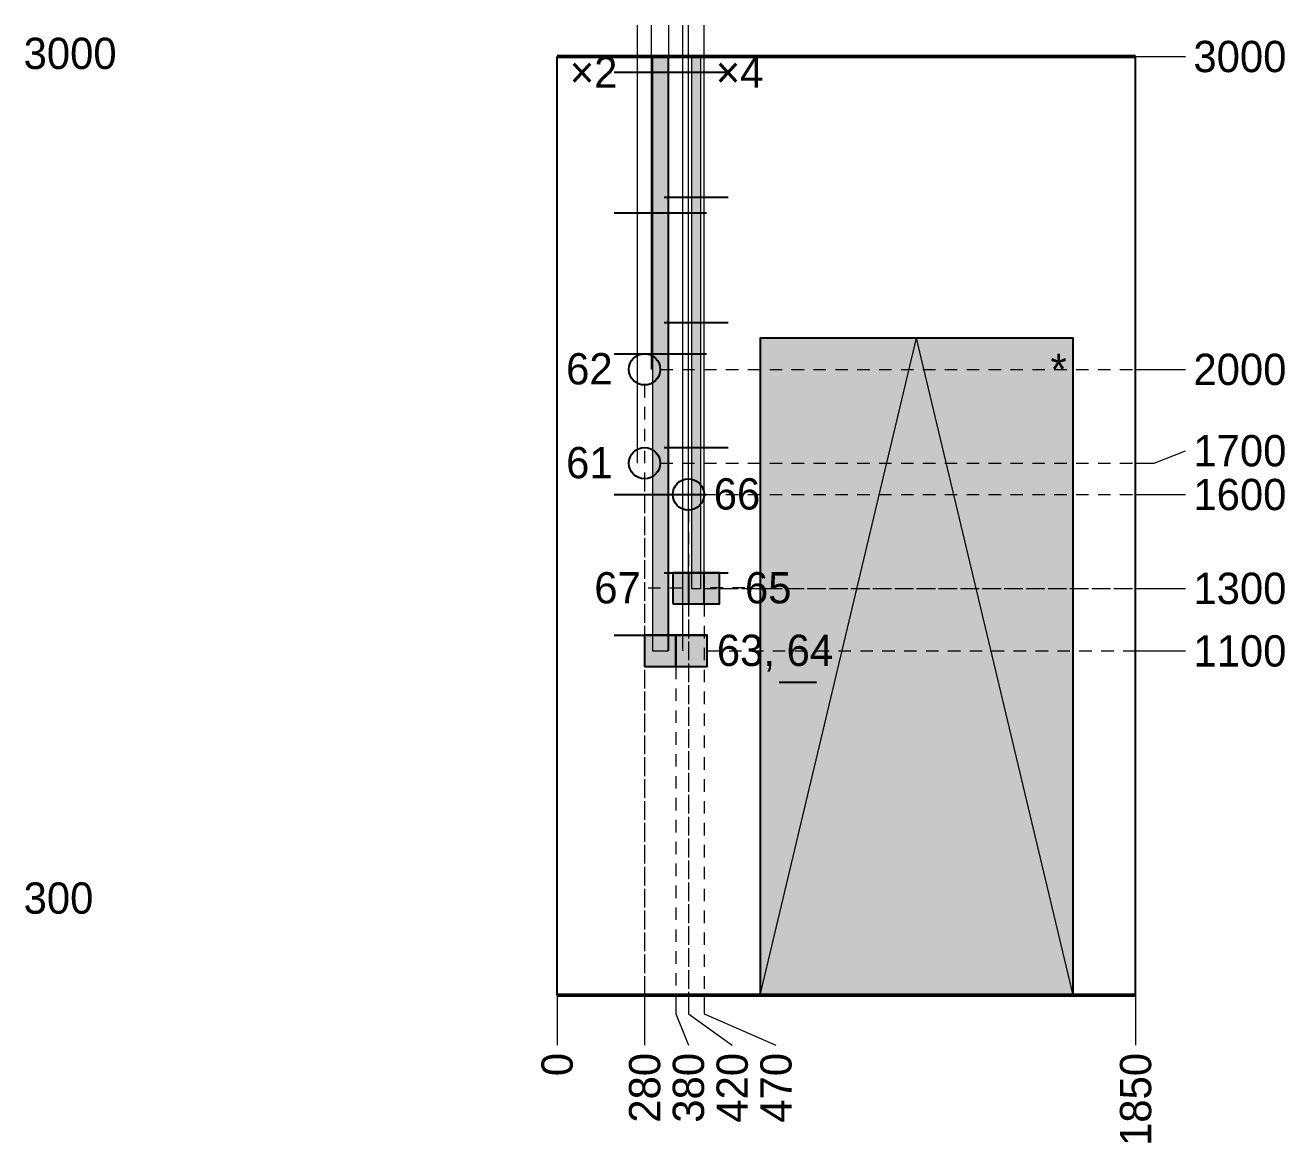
# Paper-space layout '09 Розгортки (продовження)' of a CAD drawing. Header units: millimetres. Extents: x 0 to 841, y 0 to 594.
# Drawn here: x 304.2 to 384.7, y 394.1 to 465.6 of the extents above; entities that cross this region are included whole.
import ezdxf
from ezdxf.enums import TextEntityAlignment as Align

# ---------------------------------------------------------------- set-up
doc = ezdxf.new("R2010")
doc.units = ezdxf.units.MM
doc.layers.add('E-ELEV', color=7, linetype='Continuous')
doc.styles.add('PLEX_LIGHT', font='IBMPlexSans-Light.ttf')

psp = doc.layouts.new('09 Розгортки (продовження)')

# ---------------------------------------------------------------- hatches: boundary and pattern name
at = {"layer": 'E-ELEV', "true_color": 0xe4ded3}
h = psp.add_hatch(color=7, dxfattribs=at)
h.dxf.hatch_style = 1
h.paths.add_polyline_path([(344.281, 425.563), (345.281, 425.563), (345.281, 463.563), (344.281, 463.563)])
h = psp.add_hatch(color=7, dxfattribs=at)
h.dxf.hatch_style = 1
h.paths.add_polyline_path([(346.781, 429.563), (347.381, 429.563), (347.381, 463.563), (346.781, 463.563)])
at = {"layer": 'E-ELEV', "true_color": 0xffffff}
h = psp.add_hatch(color=7, dxfattribs=at)
h.dxf.hatch_style = 1
h.paths.add_polyline_path([(351.181, 403.563), (371.181, 403.563), (371.181, 445.563), (351.181, 445.563)])
h = psp.add_hatch(color=7, dxfattribs=at)
h.dxf.hatch_style = 1
h.paths.add_polyline_path([(345.581, 428.563), (347.581, 428.563), (347.581, 430.563), (345.581, 430.563)])
h = psp.add_hatch(color=7, dxfattribs=at)
h.dxf.hatch_style = 1
h.paths.add_polyline_path([(346.581, 428.563), (348.581, 428.563), (348.581, 430.563), (346.581, 430.563)])
h = psp.add_hatch(color=7, dxfattribs=at)
h.dxf.hatch_style = 1
h.paths.add_polyline_path([(343.781, 424.563), (345.781, 424.563), (345.781, 426.563), (343.781, 426.563)])
h = psp.add_hatch(color=7, dxfattribs=at)
h.dxf.hatch_style = 1
h.paths.add_polyline_path([(345.781, 424.563), (347.781, 424.563), (347.781, 426.563), (345.781, 426.563)])

# ---------------------------------------------------------------- linework, layer by layer
at = {"layer": 'E-ELEV', "lineweight": 15, "true_color": 0xd4a72c}
for p, q in [((343.331, 437.563), (343.331, 465.563)), ((344.231, 443.563), (344.231, 465.563)), ((345.331, 425.563), (345.331, 465.563)), ((346.231, 425.563), (346.231, 465.563))]:
    psp.add_line(p, q, dxfattribs=at)
at = {"layer": 'E-ELEV', "lineweight": 15, "true_color": 0x29251f}
psp.add_line((346.581, 429.563), (346.581, 465.563), dxfattribs=at)
at = {"layer": 'E-ELEV', "lineweight": 15, "true_color": 0x4fb0a0}
psp.add_line((347.581, 429.563), (347.581, 465.563), dxfattribs=at)
at = {"layer": 'E-ELEV', "lineweight": 50, "true_color": 0x29251f}
for p, q in [((338.181, 463.563), (375.181, 463.563)), ((338.181, 403.563), (375.181, 403.563))]:
    psp.add_line(p, q, dxfattribs=at)
at = {"layer": 'E-ELEV', "lineweight": 25, "true_color": 0x29251f}
for p, q in [((338.181, 403.563), (338.181, 463.563)), ((375.181, 403.563), (375.181, 463.563)), ((352.381, 423.563), (354.781, 423.563))]:
    psp.add_line(p, q, dxfattribs=at)
at = {"layer": 'E-ELEV', "lineweight": 13, "true_color": 0x29251f}
for p, q in [((375.181, 463.563), (376.381, 463.563)), ((376.381, 463.563), (378.381, 463.563)), ((375.181, 443.563), (376.381, 443.563)), ((376.381, 443.563), (378.381, 443.563)), ((376.381, 437.563), (378.381, 438.363)), ((375.181, 437.563), (376.381, 437.563)), ((375.181, 435.563), (376.381, 435.563)), ((376.381, 435.563), (378.381, 435.563)), ((375.181, 429.563), (376.381, 429.563)), ((376.381, 429.563), (378.381, 429.563)), ((375.181, 425.563), (376.381, 425.563)), ((376.381, 425.563), (378.381, 425.563)), ((338.181, 403.563), (338.181, 402.363)), ((343.781, 403.563), (343.781, 402.363)), ((345.781, 403.563), (345.781, 402.363)), ((346.581, 403.563), (346.581, 402.363)), ((347.581, 403.563), (347.581, 402.363)), ((375.181, 403.563), (375.181, 402.363)), ((338.181, 402.363), (338.181, 400.363)), ((343.781, 402.363), (343.781, 400.363)), ((345.781, 402.363), (346.581, 400.363)), ((346.581, 402.363), (349.381, 400.363)), ((347.581, 402.363), (352.181, 400.363)), ((375.181, 402.363), (375.181, 400.363))]:
    psp.add_line(p, q, dxfattribs=at)
at = {"layer": 'E-ELEV', "lineweight": 25, "true_color": 0x29251f, "transparency": 33554559}
for p, q in [((341.831, 462.563), (347.731, 462.563)), ((345.031, 462.563), (349.131, 462.563)), ((345.031, 454.563), (349.131, 454.563)), ((341.831, 453.563), (347.731, 453.563)), ((345.031, 446.563), (349.131, 446.563)), ((341.831, 444.563), (347.731, 444.563)), ((345.031, 438.563), (349.131, 438.563)), ((341.831, 435.563), (347.731, 435.563)), ((345.031, 430.563), (349.131, 430.563)), ((341.831, 426.563), (347.731, 426.563))]:
    psp.add_line(p, q, dxfattribs=at)
at = {"layer": 'E-ELEV', "lineweight": 13, "true_color": 0x9a9288}
for p, q in [((342.431, 462.563), (343.231, 462.563)), ((343.831, 462.563), (344.631, 462.563)), ((344.781, 443.563), (345.581, 443.563)), ((346.181, 443.563), (346.981, 443.563)), ((347.581, 443.563), (348.381, 443.563)), ((348.981, 443.563), (349.781, 443.563)), ((350.381, 443.563), (351.181, 443.563)), ((351.781, 443.563), (352.581, 443.563)), ((353.181, 443.563), (353.981, 443.563)), ((354.581, 443.563), (355.381, 443.563)), ((355.981, 443.563), (356.781, 443.563)), ((357.381, 443.563), (358.181, 443.563)), ((358.781, 443.563), (359.581, 443.563)), ((360.181, 443.563), (360.981, 443.563)), ((361.581, 443.563), (362.381, 443.563)), ((362.981, 443.563), (363.781, 443.563)), ((364.381, 443.563), (365.181, 443.563)), ((365.781, 443.563), (366.581, 443.563)), ((367.181, 443.563), (367.981, 443.563)), ((368.581, 443.563), (369.381, 443.563)), ((369.981, 443.563), (370.781, 443.563)), ((371.381, 443.563), (372.181, 443.563)), ((372.781, 443.563), (373.581, 443.563)), ((374.181, 443.563), (374.981, 443.563)), ((343.781, 442.563), (343.781, 441.763)), ((343.781, 441.163), (343.781, 440.363)), ((343.781, 439.763), (343.781, 438.963)), ((343.781, 438.363), (343.781, 437.563)), ((344.781, 437.563), (345.581, 437.563)), ((346.181, 437.563), (346.981, 437.563)), ((347.581, 437.563), (348.381, 437.563)), ((348.981, 437.563), (349.781, 437.563)), ((350.381, 437.563), (351.181, 437.563)), ((351.781, 437.563), (352.581, 437.563)), ((353.181, 437.563), (353.981, 437.563)), ((354.581, 437.563), (355.381, 437.563)), ((355.981, 437.563), (356.781, 437.563)), ((357.381, 437.563), (358.181, 437.563)), ((358.781, 437.563), (359.581, 437.563)), ((360.181, 437.563), (360.981, 437.563)), ((361.581, 437.563), (362.381, 437.563)), ((362.981, 437.563), (363.781, 437.563)), ((364.381, 437.563), (365.181, 437.563)), ((365.781, 437.563), (366.581, 437.563)), ((367.181, 437.563), (367.981, 437.563)), ((368.581, 437.563), (369.381, 437.563)), ((369.981, 437.563), (370.781, 437.563)), ((371.381, 437.563), (372.181, 437.563)), ((372.781, 437.563), (373.581, 437.563)), ((374.181, 437.563), (374.981, 437.563)), ((343.781, 436.963), (343.781, 436.163)), ((343.781, 436.563), (343.781, 435.763)), ((343.781, 435.563), (343.781, 434.763)), ((343.781, 435.163), (343.781, 434.363)), ((347.581, 435.563), (348.381, 435.563)), ((348.981, 435.563), (349.781, 435.563)), ((350.381, 435.563), (351.181, 435.563)), ((351.781, 435.563), (352.581, 435.563)), ((353.181, 435.563), (353.981, 435.563)), ((354.581, 435.563), (355.381, 435.563)), ((355.981, 435.563), (356.781, 435.563)), ((357.381, 435.563), (358.181, 435.563)), ((358.781, 435.563), (359.581, 435.563)), ((360.181, 435.563), (360.981, 435.563)), ((361.581, 435.563), (362.381, 435.563)), ((362.981, 435.563), (363.781, 435.563)), ((364.381, 435.563), (365.181, 435.563)), ((365.781, 435.563), (366.581, 435.563)), ((367.181, 435.563), (367.981, 435.563)), ((368.581, 435.563), (369.381, 435.563)), ((369.981, 435.563), (370.781, 435.563)), ((371.381, 435.563), (372.181, 435.563)), ((372.781, 435.563), (373.581, 435.563)), ((374.181, 435.563), (374.981, 435.563)), ((346.581, 434.563), (346.581, 433.763)), ((343.781, 434.163), (343.781, 433.363)), ((343.781, 433.763), (343.781, 432.963)), ((343.781, 432.763), (343.781, 431.963)), ((346.581, 433.163), (346.581, 432.363)), ((343.781, 432.363), (343.781, 431.563)), ((343.781, 431.363), (343.781, 430.563)), ((346.581, 431.763), (346.581, 430.963)), ((343.781, 430.963), (343.781, 430.163)), ((346.581, 430.363), (346.581, 429.563)), ((343.781, 429.963), (343.781, 429.163)), ((343.781, 429.563), (343.781, 428.763)), ((344, 429.6), (344.8, 429.6)), ((345.4, 429.6), (346.2, 429.6)), ((347.581, 429.563), (348.381, 429.563)), ((348.8, 429.6), (348, 429.6)), ((348.581, 429.563), (349.381, 429.563)), ((348.981, 429.563), (349.781, 429.563)), ((350.2, 429.6), (349.4, 429.6)), ((349.981, 429.563), (350.781, 429.563)), ((350.381, 429.563), (351.181, 429.563)), ((351.381, 429.563), (352.181, 429.563)), ((351.781, 429.563), (352.581, 429.563)), ((352.781, 429.563), (353.581, 429.563)), ((353.181, 429.563), (353.981, 429.563)), ((354.181, 429.563), (354.981, 429.563)), ((354.581, 429.563), (355.381, 429.563)), ((355.581, 429.563), (356.381, 429.563)), ((355.981, 429.563), (356.781, 429.563)), ((356.981, 429.563), (357.781, 429.563)), ((357.381, 429.563), (358.181, 429.563)), ((358.381, 429.563), (359.181, 429.563)), ((358.781, 429.563), (359.581, 429.563)), ((359.781, 429.563), (360.581, 429.563)), ((360.181, 429.563), (360.981, 429.563)), ((361.181, 429.563), (361.981, 429.563)), ((361.581, 429.563), (362.381, 429.563)), ((362.581, 429.563), (363.381, 429.563)), ((362.981, 429.563), (363.781, 429.563)), ((363.981, 429.563), (364.781, 429.563)), ((364.381, 429.563), (365.181, 429.563)), ((365.381, 429.563), (366.181, 429.563)), ((365.781, 429.563), (366.581, 429.563)), ((366.781, 429.563), (367.581, 429.563)), ((367.181, 429.563), (367.981, 429.563)), ((368.181, 429.563), (368.981, 429.563)), ((368.581, 429.563), (369.381, 429.563)), ((369.581, 429.563), (370.381, 429.563)), ((369.981, 429.563), (370.781, 429.563)), ((370.981, 429.563), (371.781, 429.563)), ((371.381, 429.563), (372.181, 429.563)), ((372.381, 429.563), (373.181, 429.563)), ((372.781, 429.563), (373.581, 429.563)), ((373.781, 429.563), (374.581, 429.563)), ((374.181, 429.563), (374.981, 429.563)), ((375.181, 429.563), (375.181, 429.563)), ((346.581, 428.963), (346.581, 428.163)), ((343.781, 428.563), (343.781, 427.763)), ((343.781, 428.163), (343.781, 427.363)), ((346.581, 428.563), (346.581, 427.763)), ((347.581, 428.563), (347.581, 427.763)), ((343.781, 427.163), (343.781, 426.363)), ((346.581, 427.563), (346.581, 426.763)), ((346.581, 427.163), (346.581, 426.363)), ((347.581, 427.163), (347.581, 426.363)), ((343.781, 426.763), (343.781, 425.963)), ((343.781, 425.763), (343.781, 424.963)), ((346.581, 426.163), (346.581, 425.363)), ((346.581, 425.763), (346.581, 424.963)), ((347.581, 425.763), (347.581, 424.963)), ((347.781, 425.563), (348.581, 425.563)), ((347.781, 425.563), (348.581, 425.563)), ((349.181, 425.563), (349.981, 425.563)), ((349.181, 425.563), (349.981, 425.563)), ((350.581, 425.563), (351.381, 425.563)), ((350.581, 425.563), (351.381, 425.563)), ((351.981, 425.563), (352.781, 425.563)), ((351.981, 425.563), (352.781, 425.563)), ((353.381, 425.563), (354.181, 425.563)), ((353.381, 425.563), (354.181, 425.563)), ((354.781, 425.563), (355.581, 425.563)), ((354.781, 425.563), (355.581, 425.563)), ((356.181, 425.563), (356.981, 425.563)), ((356.181, 425.563), (356.981, 425.563)), ((357.581, 425.563), (358.381, 425.563)), ((357.581, 425.563), (358.381, 425.563)), ((358.981, 425.563), (359.781, 425.563)), ((358.981, 425.563), (359.781, 425.563)), ((360.381, 425.563), (361.181, 425.563)), ((360.381, 425.563), (361.181, 425.563)), ((361.781, 425.563), (362.581, 425.563)), ((361.781, 425.563), (362.581, 425.563)), ((363.181, 425.563), (363.981, 425.563)), ((363.181, 425.563), (363.981, 425.563)), ((364.581, 425.563), (365.381, 425.563)), ((364.581, 425.563), (365.381, 425.563)), ((365.981, 425.563), (366.781, 425.563)), ((365.981, 425.563), (366.781, 425.563)), ((367.381, 425.563), (368.181, 425.563)), ((367.381, 425.563), (368.181, 425.563)), ((368.781, 425.563), (369.581, 425.563)), ((368.781, 425.563), (369.581, 425.563)), ((370.181, 425.563), (370.981, 425.563)), ((370.181, 425.563), (370.981, 425.563)), ((371.581, 425.563), (372.381, 425.563)), ((371.581, 425.563), (372.381, 425.563)), ((372.981, 425.563), (373.781, 425.563)), ((372.981, 425.563), (373.781, 425.563)), ((374.381, 425.563), (375.181, 425.563)), ((374.381, 425.563), (375.181, 425.563)), ((343.781, 425.363), (343.781, 424.563)), ((345.781, 424.563), (345.781, 423.763)), ((345.781, 424.563), (345.781, 423.763)), ((346.581, 424.763), (346.581, 423.963)), ((343.781, 424.363), (343.781, 423.563)), ((343.781, 423.963), (343.781, 423.163)), ((346.581, 424.363), (346.581, 423.563)), ((347.581, 424.363), (347.581, 423.563)), ((343.781, 422.963), (343.781, 422.163)), ((345.781, 423.163), (345.781, 422.363)), ((345.781, 423.163), (345.781, 422.363)), ((346.581, 423.363), (346.581, 422.563)), ((346.581, 422.963), (346.581, 422.163)), ((347.581, 422.963), (347.581, 422.163)), ((343.781, 422.563), (343.781, 421.763)), ((343.781, 421.563), (343.781, 420.763)), ((345.781, 421.763), (345.781, 420.963)), ((345.781, 421.763), (345.781, 420.963)), ((346.581, 421.963), (346.581, 421.163)), ((346.581, 421.563), (346.581, 420.763)), ((347.581, 421.563), (347.581, 420.763)), ((343.781, 421.163), (343.781, 420.363)), ((346.581, 420.563), (346.581, 419.763)), ((343.781, 420.163), (343.781, 419.363)), ((343.781, 419.763), (343.781, 418.963)), ((345.781, 420.363), (345.781, 419.563)), ((345.781, 420.363), (345.781, 419.563)), ((346.581, 420.163), (346.581, 419.363)), ((347.581, 420.163), (347.581, 419.363)), ((345.781, 418.963), (345.781, 418.163)), ((345.781, 418.963), (345.781, 418.163)), ((346.581, 419.163), (346.581, 418.363)), ((343.781, 418.763), (343.781, 417.963)), ((343.781, 418.363), (343.781, 417.563)), ((346.581, 418.763), (346.581, 417.963)), ((347.581, 418.763), (347.581, 417.963)), ((343.781, 417.363), (343.781, 416.563)), ((345.781, 417.563), (345.781, 416.763)), ((345.781, 417.563), (345.781, 416.763)), ((346.581, 417.763), (346.581, 416.963)), ((346.581, 417.363), (346.581, 416.563)), ((347.581, 417.363), (347.581, 416.563)), ((343.781, 416.963), (343.781, 416.163)), ((343.781, 415.963), (343.781, 415.163)), ((345.781, 416.163), (345.781, 415.363)), ((345.781, 416.163), (345.781, 415.363)), ((346.581, 416.363), (346.581, 415.563)), ((346.581, 415.963), (346.581, 415.163)), ((347.581, 415.963), (347.581, 415.163)), ((343.781, 415.563), (343.781, 414.763)), ((346.581, 414.963), (346.581, 414.163)), ((343.781, 414.563), (343.781, 413.763)), ((343.781, 414.163), (343.781, 413.363)), ((345.781, 414.763), (345.781, 413.963)), ((345.781, 414.763), (345.781, 413.963)), ((346.581, 414.563), (346.581, 413.763)), ((347.581, 414.563), (347.581, 413.763)), ((345.781, 413.363), (345.781, 412.563)), ((345.781, 413.363), (345.781, 412.563)), ((346.581, 413.563), (346.581, 412.763)), ((343.781, 413.163), (343.781, 412.363)), ((343.781, 412.763), (343.781, 411.963)), ((346.581, 413.163), (346.581, 412.363)), ((347.581, 413.163), (347.581, 412.363)), ((343.781, 411.763), (343.781, 410.963)), ((345.781, 411.963), (345.781, 411.163)), ((345.781, 411.963), (345.781, 411.163)), ((346.581, 412.163), (346.581, 411.363)), ((346.581, 411.763), (346.581, 410.963)), ((347.581, 411.763), (347.581, 410.963)), ((343.781, 411.363), (343.781, 410.563)), ((343.781, 410.363), (343.781, 409.563)), ((345.781, 410.563), (345.781, 409.763)), ((345.781, 410.563), (345.781, 409.763)), ((346.581, 410.763), (346.581, 409.963)), ((346.581, 410.363), (346.581, 409.563)), ((347.581, 410.363), (347.581, 409.563)), ((343.781, 409.963), (343.781, 409.163)), ((346.581, 409.363), (346.581, 408.563)), ((343.781, 408.963), (343.781, 408.163)), ((343.781, 408.563), (343.781, 407.763)), ((345.781, 409.163), (345.781, 408.363)), ((345.781, 409.163), (345.781, 408.363)), ((346.581, 408.963), (346.581, 408.163)), ((347.581, 408.963), (347.581, 408.163)), ((345.781, 407.763), (345.781, 406.963)), ((345.781, 407.763), (345.781, 406.963)), ((346.581, 407.963), (346.581, 407.163)), ((343.781, 407.563), (343.781, 406.763)), ((343.781, 407.163), (343.781, 406.363)), ((346.581, 407.563), (346.581, 406.763)), ((347.581, 407.563), (347.581, 406.763)), ((343.781, 406.163), (343.781, 405.363)), ((345.781, 406.363), (345.781, 405.563)), ((345.781, 406.363), (345.781, 405.563)), ((346.581, 406.563), (346.581, 405.763)), ((346.581, 406.163), (346.581, 405.363)), ((347.581, 406.163), (347.581, 405.363)), ((343.781, 405.763), (343.781, 404.963)), ((343.781, 404.763), (343.781, 403.963)), ((345.781, 404.963), (345.781, 404.163)), ((345.781, 404.963), (345.781, 404.163)), ((346.581, 405.163), (346.581, 404.363)), ((346.581, 404.763), (346.581, 403.963)), ((347.581, 404.763), (347.581, 403.963)), ((343.781, 404.363), (343.781, 403.563)), ((346.581, 403.763), (346.581, 403.563)), ((345.781, 403.563), (345.781, 403.563)), ((345.781, 403.563), (345.781, 403.563))]:
    psp.add_line(p, q, dxfattribs=at)
at = {"layer": 'E-ELEV', "lineweight": 13, "true_color": 0xd9d3c8}
for p in [(351.181, 403.563), (371.181, 403.563)]:
    psp.add_line(p, (361.181, 445.563), dxfattribs=at)
at = {"layer": 'E-ELEV', "lineweight": 13, "true_color": 0x9a9288}
for points in [[(344.281, 425.563), (345.281, 425.563), (345.281, 463.563), (344.281, 463.563)], [(346.781, 429.563), (347.381, 429.563), (347.381, 463.563), (346.781, 463.563)]]:
    psp.add_lwpolyline(points, close=True, dxfattribs=at)
at = {"layer": 'E-ELEV', "lineweight": 25, "true_color": 0x9a9288}
psp.add_lwpolyline([(351.181, 403.563), (371.181, 403.563), (371.181, 445.563), (351.181, 445.563)], close=True, dxfattribs=at)
at = {"layer": 'E-ELEV', "lineweight": 25, "true_color": 0x29251f}
for points in [[(345.581, 428.563), (347.581, 428.563), (347.581, 430.563), (345.581, 430.563)], [(346.581, 428.563), (348.581, 428.563), (348.581, 430.563), (346.581, 430.563)], [(343.781, 424.563), (345.781, 424.563), (345.781, 426.563), (343.781, 426.563)], [(345.781, 424.563), (347.781, 424.563), (347.781, 426.563), (345.781, 426.563)]]:
    psp.add_lwpolyline(points, close=True, dxfattribs=at)
for centre in [(343.781, 443.563), (343.781, 437.563), (346.581, 435.563)]:
    psp.add_circle(centre, 1, dxfattribs=at)

# ---------------------------------------------------------------- texts
at = {"layer": 'E-ELEV', "true_color": 0x29251f, "style": 'PLEX_LIGHT'}
for s, p in [('3000', (304.063, 463.763)), ('3000', (378.881, 463.563)), ('×2', (338.993, 462.563)), ('×4', (348.331, 462.563)), ('62', (338.762, 443.6)), ('2000', (378.881, 443.563)), ('1700', (378.881, 438.363)), ('61', (338.762, 437.6)), ('66', (348.2, 435.6)), ('1600', (378.881, 435.563)), ('67', (340.562, 429.6)), ('65', (350.2, 429.6)), ('1300', (378.881, 429.563)), ('63, 64', (348.4, 425.6)), ('1100', (378.881, 425.563)), ('300', (304.063, 409.763))]:
    psp.add_text(s, height=2, dxfattribs=at).set_placement(p, align=Align.MIDDLE_LEFT)
psp.add_text('*', height=2, dxfattribs=at).set_placement((370.781, 443.563), align=Align.MIDDLE_RIGHT)
for s, p in [('0', (338.181, 399.863)), ('280', (343.781, 399.863)), ('380', (346.581, 399.863)), ('420', (349.381, 399.863)), ('470', (352.181, 399.863)), ('1850', (375.181, 399.863))]:
    psp.add_text(s, height=2, rotation=90, dxfattribs=at).set_placement(p, align=Align.MIDDLE_RIGHT)

doc.saveas('drawing.dxf')
